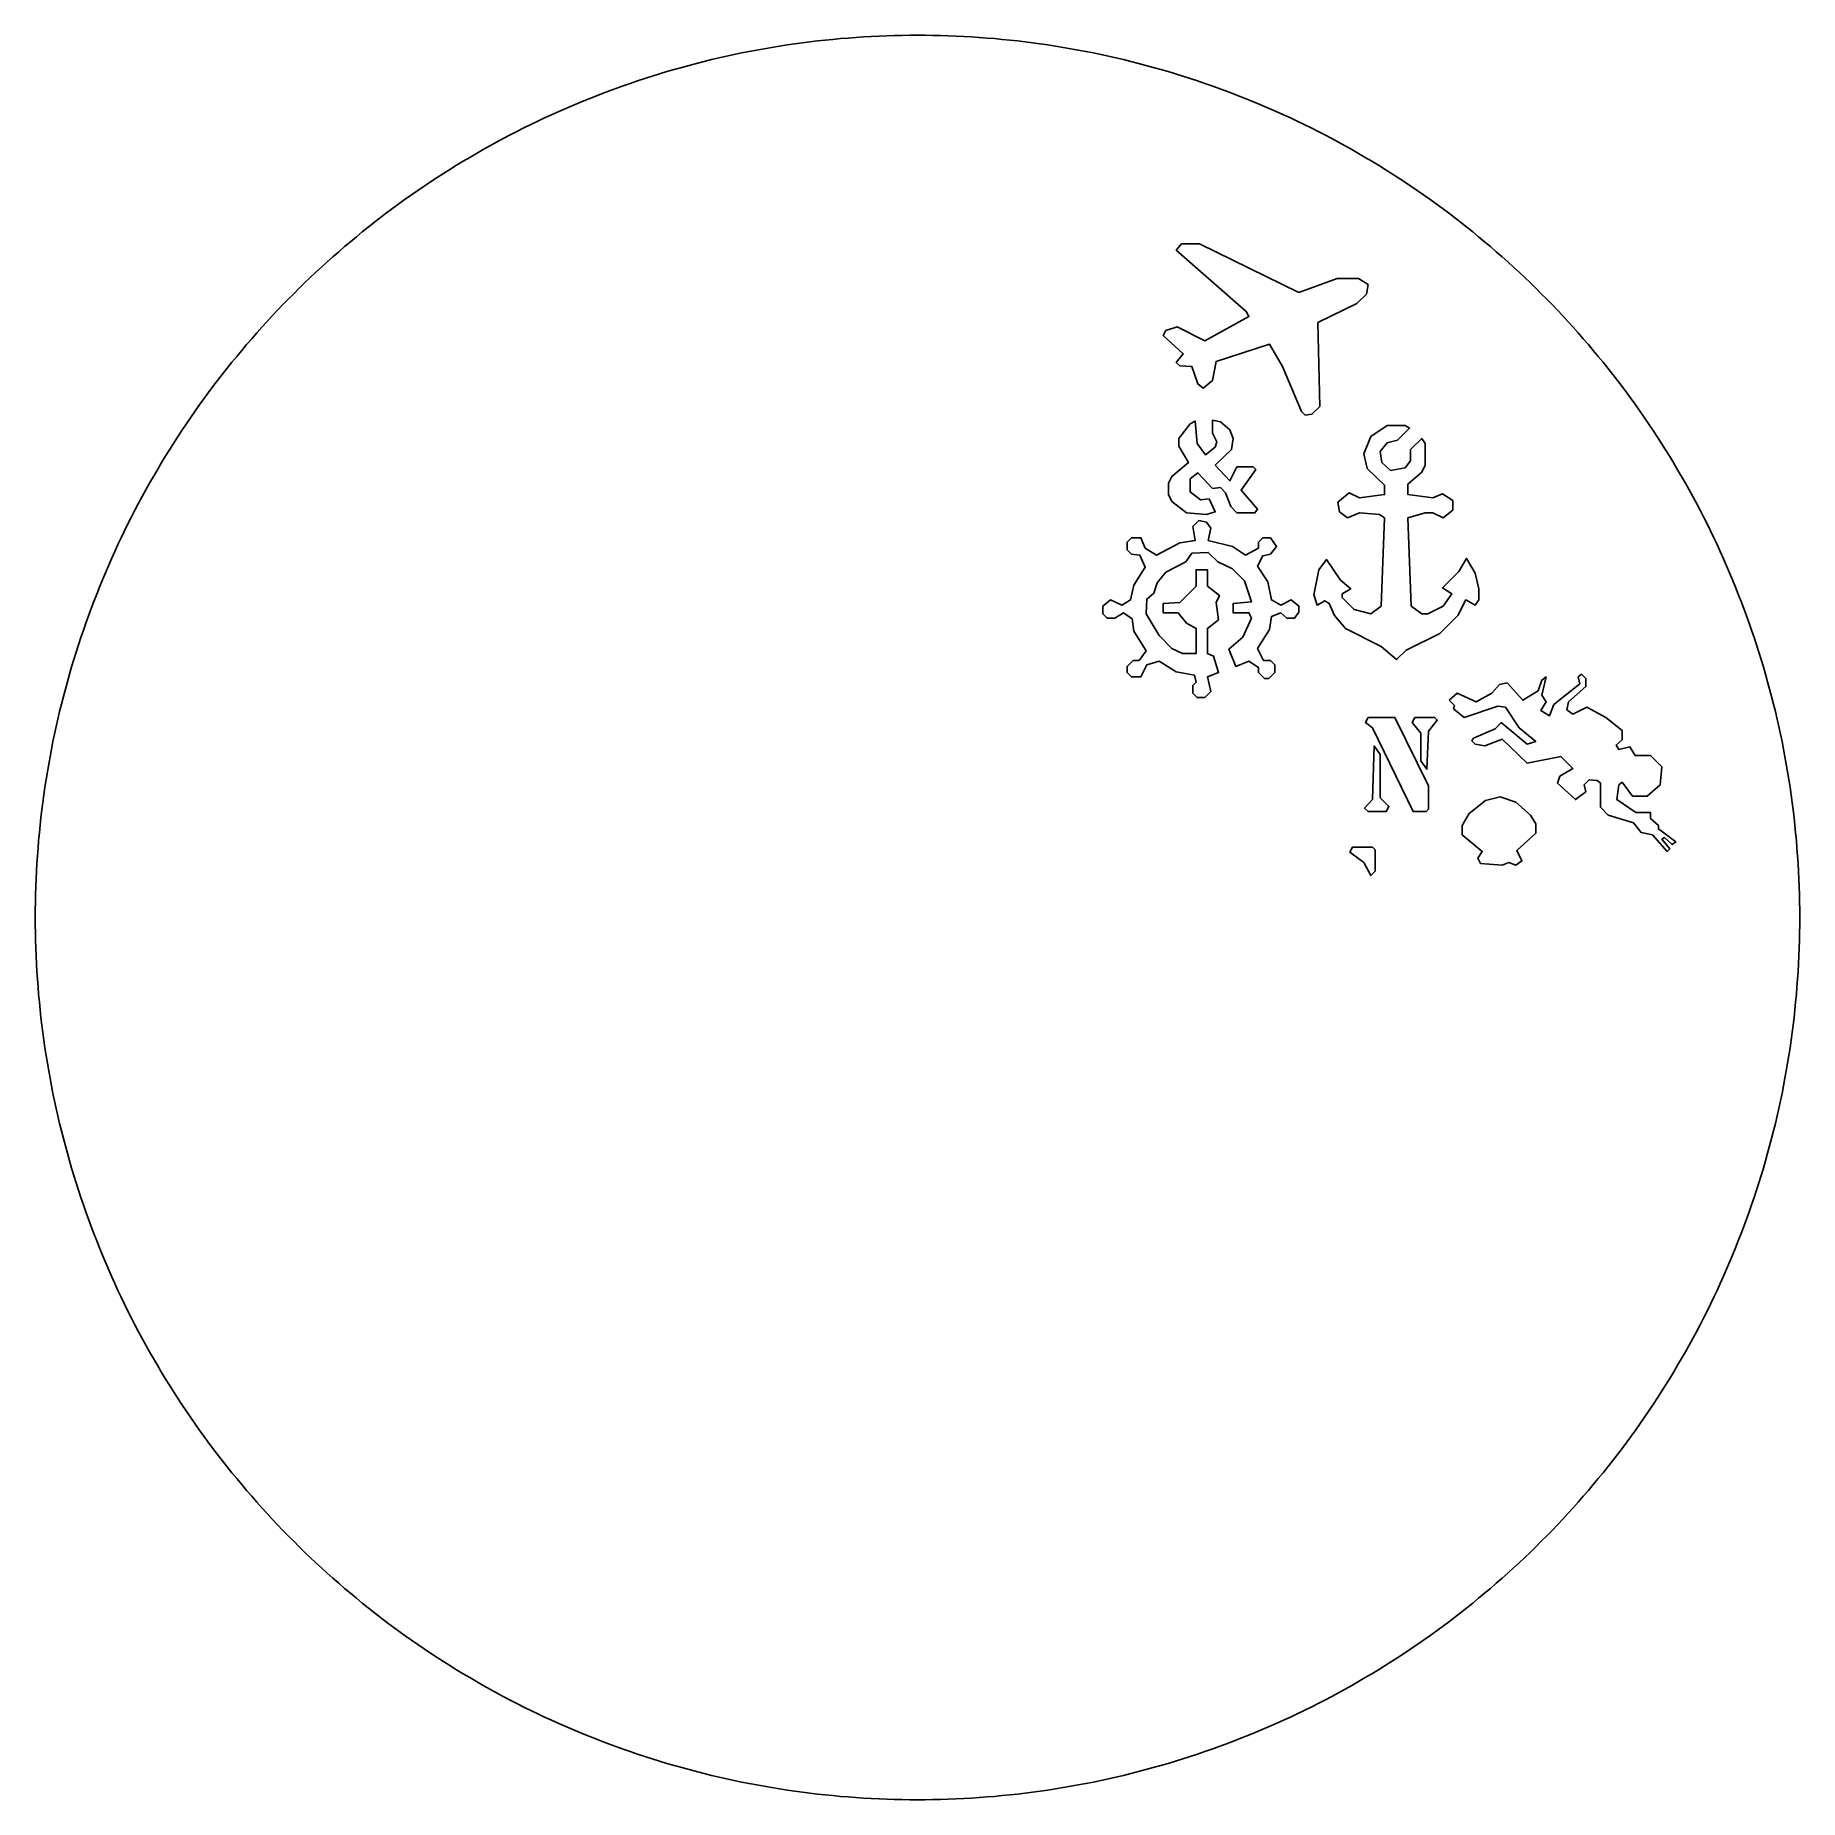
# Model space of a CAD drawing. Header units: millimetres. Extents: x 0 to 305, y 0 to 305.
import ezdxf

# ---------------------------------------------------------------- set-up
doc = ezdxf.new("R2010")
doc.units = ezdxf.units.MM

msp = doc.modelspace()

# ---------------------------------------------------------------- linework, layer by layer
at = {"layer": 'ALIGN'}
msp.add_lwpolyline([(304.8, 152.4), (304.7942, 151.0701), (304.7768, 149.7403), (304.7478, 148.4106), (304.7072, 147.0813), (304.6549, 145.7524), (304.5911, 144.424), (304.5157, 143.0962), (304.4288, 141.7691), (304.3302, 140.4428), (304.2201, 139.1175), (304.0984, 137.7931), (303.9651, 136.4699), (303.8204, 135.1478), (303.664, 133.8271), (303.4962, 132.5078), (303.3169, 131.19), (303.126, 129.8738), (302.9237, 128.5594), (302.7099, 127.2467), (302.4847, 125.936), (302.248, 124.6273), (302, 123.3207), (301.7405, 122.0163), (301.4697, 120.7143), (301.1875, 119.4146), (300.894, 118.1175), (300.5892, 116.8229), (300.2731, 115.5311), (299.9457, 114.2421), (299.6071, 112.956), (299.2573, 111.6729), (298.8963, 110.3929), (298.5241, 109.1161), (298.1408, 107.8426), (297.7465, 106.5724), (297.341, 105.3058), (296.9245, 104.0428), (296.497, 102.7834), (296.0586, 101.5278), (295.6092, 100.2761), (295.1488, 99.0284), (294.6777, 97.7847), (294.1956, 96.5452), (293.7028, 95.31), (293.1992, 94.079), (292.6849, 92.8526), (292.16, 91.6306), (291.6243, 90.4133), (291.0781, 89.2007), (290.5213, 87.993), (289.954, 86.7901), (289.3762, 85.5922), (288.788, 84.3995), (288.1894, 83.2118), (287.5805, 82.0295), (286.9612, 80.8525), (286.3317, 79.681), (285.692, 78.515), (285.0422, 77.3546), (284.3823, 76.2), (283.7123, 75.0512), (283.0323, 73.9082), (282.3424, 72.7712), (281.6425, 71.6403), (280.9329, 70.5155), (280.2134, 69.397), (279.4842, 68.2848), (278.7453, 67.179), (277.9968, 66.0797), (277.2388, 64.987), (276.4712, 63.9009), (275.6942, 62.8215), (274.9078, 61.749), (274.1121, 60.6834), (273.307, 59.6248), (272.4928, 58.5732), (271.6695, 57.5288), (270.837, 56.4916), (269.9956, 55.4617), (269.1452, 54.4392), (268.2859, 53.4241), (267.4177, 52.4166), (266.5409, 51.4167), (265.6553, 50.4245), (264.7611, 49.4401), (263.8583, 48.4634), (262.9471, 47.4948), (262.0274, 46.5341), (261.0994, 45.5814), (260.1631, 44.6369), (259.2186, 43.7006), (258.2659, 42.7726), (257.3052, 41.8529), (256.3366, 40.9417), (255.3599, 40.0389), (254.3755, 39.1447), (253.3833, 38.2591), (252.3834, 37.3823), (251.3759, 36.5141), (250.3608, 35.6548), (249.3383, 34.8044), (248.3084, 33.963), (247.2712, 33.1305), (246.2268, 32.3072), (245.1752, 31.493), (244.1166, 30.6879), (243.051, 29.8922), (241.9785, 29.1058), (240.8991, 28.3288), (239.813, 27.5612), (238.7203, 26.8032), (237.621, 26.0547), (236.5152, 25.3158), (235.403, 24.5866), (234.2845, 23.8671), (233.1597, 23.1575), (232.0288, 22.4576), (230.8918, 21.7677), (229.7488, 21.0877), (228.6, 20.4177), (227.4454, 19.7578), (226.285, 19.108), (225.119, 18.4683), (223.9475, 17.8388), (222.7705, 17.2195), (221.5882, 16.6106), (220.4005, 16.012), (219.2078, 15.4238), (218.0099, 14.846), (216.807, 14.2787), (215.5993, 13.7219), (214.3867, 13.1757), (213.1694, 12.64), (211.9474, 12.1151), (210.721, 11.6008), (209.49, 11.0972), (208.2548, 10.6044), (207.0153, 10.1223), (205.7716, 9.6512), (204.5239, 9.1908), (203.2722, 8.7414), (202.0166, 8.303), (200.7572, 7.8755), (199.4942, 7.459), (198.2276, 7.0535), (196.9574, 6.6592), (195.6839, 6.2759), (194.4071, 5.9037), (193.1271, 5.5427), (191.844, 5.1929), (190.5579, 4.8543), (189.2689, 4.5269), (187.9771, 4.2108), (186.6825, 3.906), (185.3854, 3.6125), (184.0857, 3.3303), (182.7837, 3.0595), (181.4793, 2.8), (180.1727, 2.552), (178.864, 2.3153), (177.5533, 2.0901), (176.2406, 1.8763), (174.9262, 1.674), (173.61, 1.4831), (172.2922, 1.3038), (170.9729, 1.136), (169.6522, 0.9796), (168.3301, 0.8349), (167.0069, 0.7016), (165.6825, 0.5799), (164.3572, 0.4698), (163.0309, 0.3712), (161.7038, 0.2843), (160.376, 0.2089), (159.0476, 0.1451), (157.7187, 0.0928), (156.3894, 0.0522), (155.0597, 0.0232), (153.7299, 0.0058), (152.4, 0), (151.0701, 0.0058), (149.7403, 0.0232), (148.4106, 0.0522), (147.0813, 0.0928), (145.7524, 0.1451), (144.424, 0.2089), (143.0962, 0.2843), (141.7691, 0.3712), (140.4428, 0.4698), (139.1175, 0.5799), (137.7931, 0.7016), (136.4699, 0.8349), (135.1478, 0.9796), (133.8271, 1.136), (132.5078, 1.3038), (131.19, 1.4831), (129.8738, 1.674), (128.5594, 1.8763), (127.2467, 2.0901), (125.936, 2.3153), (124.6273, 2.552), (123.3207, 2.8), (122.0163, 3.0595), (120.7143, 3.3303), (119.4146, 3.6125), (118.1175, 3.906), (116.8229, 4.2108), (115.5311, 4.5269), (114.2421, 4.8543), (112.956, 5.1929), (111.6729, 5.5427), (110.3929, 5.9037), (109.1161, 6.2759), (107.8426, 6.6592), (106.5724, 7.0535), (105.3058, 7.459), (104.0428, 7.8755), (102.7834, 8.303), (101.5278, 8.7414), (100.2761, 9.1908), (99.0284, 9.6512), (97.7847, 10.1223), (96.5452, 10.6044), (95.31, 11.0972), (94.079, 11.6008), (92.8526, 12.1151), (91.6306, 12.64), (90.4133, 13.1757), (89.2007, 13.7219), (87.993, 14.2787), (86.7901, 14.846), (85.5922, 15.4238), (84.3995, 16.012), (83.2118, 16.6106), (82.0295, 17.2195), (80.8525, 17.8388), (79.681, 18.4683), (78.515, 19.108), (77.3546, 19.7578), (76.2, 20.4177), (75.0512, 21.0877), (73.9082, 21.7677), (72.7712, 22.4576), (71.6403, 23.1575), (70.5155, 23.8671), (69.397, 24.5866), (68.2848, 25.3158), (67.179, 26.0547), (66.0797, 26.8032), (64.987, 27.5612), (63.9009, 28.3288), (62.8215, 29.1058), (61.749, 29.8922), (60.6834, 30.6879), (59.6248, 31.493), (58.5732, 32.3072), (57.5288, 33.1305), (56.4916, 33.963), (55.4617, 34.8044), (54.4392, 35.6548), (53.4241, 36.5141), (52.4166, 37.3823), (51.4167, 38.2591), (50.4245, 39.1447), (49.4401, 40.0389), (48.4634, 40.9417), (47.4948, 41.8529), (46.5341, 42.7726), (45.5814, 43.7006), (44.6369, 44.6369), (43.7006, 45.5814), (42.7726, 46.5341), (41.8529, 47.4948), (40.9417, 48.4634), (40.0389, 49.4401), (39.1447, 50.4245), (38.2591, 51.4167), (37.3823, 52.4166), (36.5141, 53.4241), (35.6548, 54.4392), (34.8044, 55.4617), (33.963, 56.4916), (33.1305, 57.5288), (32.3072, 58.5732), (31.493, 59.6248), (30.6879, 60.6834), (29.8922, 61.749), (29.1058, 62.8215), (28.3288, 63.9009), (27.5612, 64.987), (26.8032, 66.0797), (26.0547, 67.179), (25.3158, 68.2848), (24.5866, 69.397), (23.8671, 70.5155), (23.1575, 71.6403), (22.4576, 72.7712), (21.7677, 73.9082), (21.0877, 75.0512), (20.4177, 76.2), (19.7578, 77.3546), (19.108, 78.515), (18.4683, 79.681), (17.8388, 80.8525), (17.2195, 82.0295), (16.6106, 83.2118), (16.012, 84.3995), (15.4238, 85.5922), (14.846, 86.7901), (14.2787, 87.993), (13.7219, 89.2007), (13.1757, 90.4133), (12.64, 91.6306), (12.1151, 92.8526), (11.6008, 94.079), (11.0972, 95.31), (10.6044, 96.5452), (10.1223, 97.7847), (9.6512, 99.0284), (9.1908, 100.2761), (8.7414, 101.5278), (8.303, 102.7834), (7.8755, 104.0428), (7.459, 105.3058), (7.0535, 106.5724), (6.6592, 107.8426), (6.2759, 109.1161), (5.9037, 110.3929), (5.5427, 111.6729), (5.1929, 112.956), (4.8543, 114.2421), (4.5269, 115.5311), (4.2108, 116.8229), (3.906, 118.1175), (3.6125, 119.4146), (3.3303, 120.7143), (3.0595, 122.0163), (2.8, 123.3207), (2.552, 124.6273), (2.3153, 125.936), (2.0901, 127.2467), (1.8763, 128.5594), (1.674, 129.8738), (1.4831, 131.19), (1.3038, 132.5078), (1.136, 133.8271), (0.9796, 135.1478), (0.8349, 136.4699), (0.7016, 137.7931), (0.5799, 139.1175), (0.4698, 140.4428), (0.3712, 141.7691), (0.2843, 143.0962), (0.2089, 144.424), (0.1451, 145.7524), (0.0928, 147.0813), (0.0522, 148.4106), (0.0232, 149.7403), (0.0058, 151.0701), (0, 152.4), (0.0058, 153.7299), (0.0232, 155.0597), (0.0522, 156.3894), (0.0928, 157.7187), (0.1451, 159.0476), (0.2089, 160.376), (0.2843, 161.7038), (0.3712, 163.0309), (0.4698, 164.3572), (0.5799, 165.6825), (0.7016, 167.0069), (0.8349, 168.3301), (0.9796, 169.6522), (1.136, 170.9729), (1.3038, 172.2922), (1.4831, 173.61), (1.674, 174.9262), (1.8763, 176.2406), (2.0901, 177.5533), (2.3153, 178.864), (2.552, 180.1727), (2.8, 181.4793), (3.0595, 182.7837), (3.3303, 184.0857), (3.6125, 185.3854), (3.906, 186.6825), (4.2108, 187.9771), (4.5269, 189.2689), (4.8543, 190.5579), (5.1929, 191.844), (5.5427, 193.1271), (5.9037, 194.4071), (6.2759, 195.6839), (6.6592, 196.9574), (7.0535, 198.2276), (7.459, 199.4942), (7.8755, 200.7572), (8.303, 202.0166), (8.7414, 203.2722), (9.1908, 204.5239), (9.6512, 205.7716), (10.1223, 207.0153), (10.6044, 208.2548), (11.0972, 209.49), (11.6008, 210.721), (12.1151, 211.9474), (12.64, 213.1694), (13.1757, 214.3867), (13.7219, 215.5993), (14.2787, 216.807), (14.846, 218.0099), (15.4238, 219.2078), (16.012, 220.4005), (16.6106, 221.5882), (17.2195, 222.7705), (17.8388, 223.9475), (18.4683, 225.119), (19.108, 226.285), (19.7578, 227.4454), (20.4177, 228.6), (21.0877, 229.7488), (21.7677, 230.8918), (22.4576, 232.0288), (23.1575, 233.1597), (23.8671, 234.2845), (24.5866, 235.403), (25.3158, 236.5152), (26.0547, 237.621), (26.8032, 238.7203), (27.5612, 239.813), (28.3288, 240.8991), (29.1058, 241.9785), (29.8922, 243.051), (30.6879, 244.1166), (31.493, 245.1752), (32.3072, 246.2268), (33.1305, 247.2712), (33.963, 248.3084), (34.8044, 249.3383), (35.6548, 250.3608), (36.5141, 251.3759), (37.3823, 252.3834), (38.2591, 253.3833), (39.1447, 254.3755), (40.0389, 255.3599), (40.9417, 256.3366), (41.8529, 257.3052), (42.7726, 258.2659), (43.7006, 259.2186), (44.6369, 260.1631), (45.5814, 261.0994), (46.5341, 262.0274), (47.4948, 262.9471), (48.4634, 263.8583), (49.4401, 264.7611), (50.4245, 265.6553), (51.4167, 266.5409), (52.4166, 267.4177), (53.4241, 268.2859), (54.4392, 269.1452), (55.4617, 269.9956), (56.4916, 270.837), (57.5288, 271.6695), (58.5732, 272.4928), (59.6248, 273.307), (60.6834, 274.1121), (61.749, 274.9078), (62.8215, 275.6942), (63.9009, 276.4712), (64.987, 277.2388), (66.0797, 277.9968), (67.179, 278.7453), (68.2848, 279.4842), (69.397, 280.2134), (70.5155, 280.9329), (71.6403, 281.6425), (72.7712, 282.3424), (73.9082, 283.0323), (75.0512, 283.7123), (76.2, 284.3823), (77.3546, 285.0422), (78.515, 285.692), (79.681, 286.3317), (80.8525, 286.9612), (82.0295, 287.5805), (83.2118, 288.1894), (84.3995, 288.788), (85.5922, 289.3762), (86.7901, 289.954), (87.993, 290.5213), (89.2007, 291.0781), (90.4133, 291.6243), (91.6306, 292.16), (92.8526, 292.6849), (94.079, 293.1992), (95.31, 293.7028), (96.5452, 294.1956), (97.7847, 294.6777), (99.0284, 295.1488), (100.2761, 295.6092), (101.5278, 296.0586), (102.7834, 296.497), (104.0428, 296.9245), (105.3058, 297.341), (106.5724, 297.7465), (107.8426, 298.1408), (109.1161, 298.5241), (110.3929, 298.8963), (111.6729, 299.2573), (112.956, 299.6071), (114.2421, 299.9457), (115.5311, 300.2731), (116.8229, 300.5892), (118.1175, 300.894), (119.4146, 301.1875), (120.7143, 301.4697), (122.0163, 301.7405), (123.3207, 302), (124.6273, 302.248), (125.936, 302.4847), (127.2467, 302.7099), (128.5594, 302.9237), (129.8738, 303.126), (131.19, 303.3169), (132.5078, 303.4962), (133.8271, 303.664), (135.1478, 303.8204), (136.4699, 303.9651), (137.7931, 304.0984), (139.1175, 304.2201), (140.4428, 304.3302), (141.7691, 304.4288), (143.0962, 304.5157), (144.424, 304.5911), (145.7524, 304.6549), (147.0813, 304.7072), (148.4106, 304.7478), (149.7403, 304.7768), (151.0701, 304.7942), (152.4, 304.8), (153.7299, 304.7942), (155.0597, 304.7768), (156.3894, 304.7478), (157.7187, 304.7072), (159.0476, 304.6549), (160.376, 304.5911), (161.7038, 304.5157), (163.0309, 304.4288), (164.3572, 304.3302), (165.6825, 304.2201), (167.0069, 304.0984), (168.3301, 303.9651), (169.6522, 303.8204), (170.9729, 303.664), (172.2922, 303.4962), (173.61, 303.3169), (174.9262, 303.126), (176.2406, 302.9237), (177.5533, 302.7099), (178.864, 302.4847), (180.1727, 302.248), (181.4793, 302), (182.7837, 301.7405), (184.0857, 301.4697), (185.3854, 301.1875), (186.6825, 300.894), (187.9771, 300.5892), (189.2689, 300.2731), (190.5579, 299.9457), (191.844, 299.6071), (193.1271, 299.2573), (194.4071, 298.8963), (195.6839, 298.5241), (196.9574, 298.1408), (198.2276, 297.7465), (199.4942, 297.341), (200.7572, 296.9245), (202.0166, 296.497), (203.2722, 296.0586), (204.5239, 295.6092), (205.7716, 295.1488), (207.0153, 294.6777), (208.2548, 294.1956), (209.49, 293.7028), (210.721, 293.1992), (211.9474, 292.6849), (213.1694, 292.16), (214.3867, 291.6243), (215.5993, 291.0781), (216.807, 290.5213), (218.0099, 289.954), (219.2078, 289.3762), (220.4005, 288.788), (221.5882, 288.1894), (222.7705, 287.5805), (223.9475, 286.9612), (225.119, 286.3317), (226.285, 285.692), (227.4454, 285.0422), (228.6, 284.3823), (229.7488, 283.7123), (230.8918, 283.0323), (232.0288, 282.3424), (233.1597, 281.6425), (234.2845, 280.9329), (235.403, 280.2134), (236.5152, 279.4842), (237.621, 278.7453), (238.7203, 277.9968), (239.813, 277.2388), (240.8991, 276.4712), (241.9785, 275.6942), (243.051, 274.9078), (244.1166, 274.1121), (245.1752, 273.307), (246.2268, 272.4928), (247.2712, 271.6695), (248.3084, 270.837), (249.3383, 269.9956), (250.3608, 269.1452), (251.3759, 268.2859), (252.3834, 267.4177), (253.3833, 266.5409), (254.3755, 265.6553), (255.3599, 264.7611), (256.3366, 263.8583), (257.3052, 262.9471), (258.2659, 262.0274), (259.2186, 261.0994), (260.1631, 260.1631), (261.0994, 259.2186), (262.0274, 258.2659), (262.9471, 257.3052), (263.8583, 256.3366), (264.7611, 255.3599), (265.6553, 254.3755), (266.5409, 253.3833), (267.4177, 252.3834), (268.2859, 251.3759), (269.1452, 250.3608), (269.9956, 249.3383), (270.837, 248.3084), (271.6695, 247.2712), (272.4928, 246.2268), (273.307, 245.1752), (274.1121, 244.1166), (274.9078, 243.051), (275.6942, 241.9785), (276.4712, 240.8991), (277.2388, 239.813), (277.9968, 238.7203), (278.7453, 237.621), (279.4842, 236.5152), (280.2134, 235.403), (280.9329, 234.2845), (281.6425, 233.1597), (282.3424, 232.0288), (283.0323, 230.8918), (283.7123, 229.7488), (284.3823, 228.6), (285.0422, 227.4454), (285.692, 226.285), (286.3317, 225.119), (286.9612, 223.9475), (287.5805, 222.7705), (288.1894, 221.5882), (288.788, 220.4005), (289.3762, 219.2078), (289.954, 218.0099), (290.5213, 216.807), (291.0781, 215.5993), (291.6243, 214.3867), (292.16, 213.1694), (292.6849, 211.9474), (293.1992, 210.721), (293.7028, 209.49), (294.1956, 208.2548), (294.6777, 207.0153), (295.1488, 205.7716), (295.6092, 204.5239), (296.0586, 203.2722), (296.497, 202.0166), (296.9245, 200.7572), (297.341, 199.4942), (297.7465, 198.2276), (298.1408, 196.9574), (298.5241, 195.6839), (298.8963, 194.4071), (299.2573, 193.1271), (299.6071, 191.844), (299.9457, 190.5579), (300.2731, 189.2689), (300.5892, 187.9771), (300.894, 186.6825), (301.1875, 185.3854), (301.4697, 184.0857), (301.7405, 182.7837), (302, 181.4793), (302.248, 180.1727), (302.4847, 178.864), (302.7099, 177.5533), (302.9237, 176.2406), (303.126, 174.9262), (303.3169, 173.61), (303.4962, 172.2922), (303.664, 170.9729), (303.8204, 169.6522), (303.9651, 168.3301), (304.0984, 167.0069), (304.2201, 165.6825), (304.3302, 164.3572), (304.4288, 163.0309), (304.5157, 161.7038), (304.5911, 160.376), (304.6549, 159.0476), (304.7072, 157.7187), (304.7478, 156.3894), (304.7768, 155.0597), (304.7942, 153.7299)], close=True, dxfattribs=at)
at = {"layer": 'CUT_INNER'}
for points in [[(198.0006, 268.7524), (197.105, 267.7075), (209.1955, 257.1097), (209.6433, 256.2141), (202.0308, 252.0347), (197.2543, 254.4229), (195.3138, 253.8259), (194.866, 252.9303), (198.2991, 249.7957), (197.105, 248.303), (197.7021, 247.706), (199.7918, 247.5567), (200.8366, 244.5714), (201.7322, 243.8251), (203.3741, 245.1685), (203.9712, 248.4523), (213.2257, 251.4376), (215.4646, 247.5567), (218.7485, 239.7949), (219.3455, 239.1978), (220.5397, 239.3471), (221.8831, 240.6905), (221.5845, 255.1692), (228.3015, 258.4531), (229.9434, 260.095), (230.2419, 261.7369), (228.6, 262.7818), (224.8684, 262.7818), (218.3007, 260.3935), (201.1352, 268.7524)], [(199.4932, 237.7052), (197.5528, 235.1677), (197.5528, 233.8243), (199.1947, 230.9882), (196.3587, 228.6), (195.7616, 227.4059), (195.7616, 225.4654), (196.3587, 224.2713), (198.8962, 222.3309), (202.3293, 222.0323), (203.8219, 222.4801), (202.7771, 224.7191), (201.2844, 224.5698), (199.4932, 225.9132), (199.4932, 228.1522), (200.8366, 229.1971), (203.3741, 226.5103), (204.7175, 226.6595), (205.6131, 225.764), (206.5087, 223.3757), (207.5536, 222.3309), (210.6881, 222.3309), (211.1359, 222.9279), (208.2999, 226.2118), (210.8374, 229.7941), (210.3896, 230.2419), (207.5536, 230.2419), (206.3595, 227.8537), (203.8219, 230.5405), (206.658, 233.2272), (206.9565, 235.1677), (206.3595, 236.6603), (204.7175, 238.0037), (203.3741, 238.3023), (203.3741, 236.0633), (204.1205, 234.5706), (203.8219, 233.675), (202.18, 232.3316), (200.6874, 234.2721), (200.3888, 238.153)], [(233.5258, 237.4067), (230.6897, 235.4662), (229.4956, 232.4809), (230.0927, 229.9434), (233.078, 227.1073), (233.078, 225.4654), (228.7493, 224.8684), (226.9581, 225.764), (225.0176, 224.122), (225.3162, 222.4801), (226.6595, 221.4353), (228.7493, 222.3309), (232.1824, 222.0323), (233.078, 221.4353), (232.4809, 206.2102), (230.6897, 204.8668), (227.8537, 205.6131), (225.764, 207.7028), (225.764, 208.2999), (227.2566, 209.1955), (225.4654, 210.6881), (223.0772, 214.2705), (221.7338, 212.4793), (220.8382, 208.1506), (221.4353, 206.3595), (222.7786, 207.1058), (223.525, 206.658), (224.4206, 204.5683), (226.361, 202.3293), (232.4809, 199.1947), (235.1677, 196.9557), (236.8096, 198.5976), (242.631, 201.4337), (245.7655, 204.5683), (247.1089, 207.255), (248.7508, 206.3595), (249.3479, 207.255), (249.3479, 209.1955), (248.7508, 211.8823), (247.2582, 214.4198), (245.9148, 212.1808), (243.0787, 209.3448), (244.7207, 208.2999), (243.228, 206.2102), (240.5412, 204.8668), (239.4964, 204.8668), (237.7052, 206.2102), (237.1081, 221.4353), (240.0934, 222.3309), (241.4368, 222.3309), (243.228, 221.4353), (244.8699, 222.7786), (244.8699, 224.4206), (243.0787, 225.6147), (241.4368, 224.8684), (237.1081, 225.4654), (237.1081, 227.2566), (239.4964, 229.3463), (240.0934, 230.5405), (240.0934, 234.2721), (239.4964, 235.1677), (237.5559, 233.2272), (237.5559, 231.2868), (236.6603, 230.0927), (234.1228, 229.6449), (232.6302, 230.9882), (232.3316, 232.9287), (233.5258, 234.4214), (235.3169, 234.8691), (237.4067, 236.9589), (236.6603, 237.4067)], [(200.9859, 220.9875), (199.941, 219.9426), (200.3888, 217.5544), (197.7021, 217.1066), (193.6719, 215.0168), (191.7314, 216.211), (190.9851, 218.0022), (189.3432, 218.0022), (188.5969, 217.2558), (188.5969, 215.9124), (189.3432, 215.1661), (190.8358, 215.0168), (191.7314, 212.9271), (189.791, 209.7926), (189.1939, 207.255), (187.7013, 206.3595), (185.7608, 207.255), (184.4174, 206.2102), (184.4174, 204.8668), (185.1638, 204.1205), (186.5071, 204.1205), (187.9998, 205.0161), (189.4925, 203.9712), (189.791, 201.8815), (191.8807, 198.4484), (190.6866, 196.8065), (189.6417, 196.8065), (188.5969, 195.7616), (188.5969, 194.7167), (189.3432, 193.9704), (190.9851, 193.9704), (192.03, 196.0601), (194.1197, 196.6572), (197.105, 194.866), (200.2396, 194.269), (200.5381, 193.0748), (199.941, 192.4778), (199.941, 191.1344), (200.6874, 190.3881), (202.0308, 190.3881), (203.0756, 191.4329), (202.4786, 193.9704), (204.419, 194.7167), (203.5234, 197.5528), (202.4786, 198.0006), (202.4786, 202.3293), (204.419, 203.8219), (203.9712, 206.8072), (204.5683, 208.0014), (202.4786, 209.6433), (202.4786, 212.4793), (200.5381, 212.4793), (200.5381, 209.6433), (197.7021, 206.8072), (194.866, 206.658), (194.866, 205.0161), (197.4035, 205.0161), (198.8962, 203.2249), (200.5381, 202.3293), (200.5381, 198.0006), (198.1499, 198.0006), (196.3587, 198.8962), (194.1197, 201.1352), (191.8807, 204.8668), (192.03, 207.4043), (193.2241, 208.4492), (193.8212, 210.2404), (195.3138, 212.0315), (198.7469, 213.8227), (199.7918, 215.3154), (202.6278, 215.4646), (204.2697, 213.8227), (206.8072, 212.6286), (208.897, 210.5389), (210.0911, 206.9565), (206.9565, 206.658), (206.9565, 205.0161), (209.6433, 205.0161), (210.0911, 204.1205), (208.5984, 200.8366), (206.2102, 198.7469), (207.4043, 195.7616), (209.6433, 196.6572), (211.2852, 195.6123), (211.2852, 194.7167), (212.3301, 193.6719), (213.0764, 193.6719), (214.1213, 194.7167), (214.1213, 196.0601), (213.3749, 196.8065), (212.1808, 196.8065), (211.1359, 198.8962), (213.2257, 202.18), (213.5242, 204.419), (215.1661, 205.0161), (216.211, 204.1205), (217.5544, 204.1205), (218.3007, 205.1653), (218.3007, 206.2102), (216.9573, 207.255), (215.1661, 206.3595), (213.5242, 207.255), (212.9271, 210.3896), (211.1359, 213.0764), (212.0315, 214.8676), (213.3749, 215.1661), (214.4198, 216.5095), (213.3749, 218.0022), (212.0315, 218.0022), (211.2852, 217.2558), (211.2852, 216.211), (209.0462, 215.0168), (206.8072, 216.5095), (202.6278, 217.5544), (203.0756, 219.6441), (202.3293, 220.6889)], [(244.2729, 189.9403), (245.1685, 189.0447), (245.0192, 188.4476), (246.8104, 186.9549), (252.6317, 188.8954), (253.9751, 188.7461), (256.3634, 185.1638), (259.1994, 182.7755), (257.7068, 182.3277), (253.2288, 186.0594), (252.1839, 185.0145), (248.4523, 183.3726), (248.1538, 182.9248), (248.7508, 182.3277), (250.3928, 182.0292), (253.3781, 183.2233), (257.7068, 179.0439), (263.5281, 180.238), (265.6178, 178.1483), (263.3788, 176.8049), (262.931, 175.6108), (266.0656, 172.7747), (267.8568, 174.1181), (267.5583, 175.3122), (268.4539, 176.2078), (269.7973, 176.0586), (270.3943, 175.6108), (270.3943, 171.4313), (271.7377, 170.088), (276.0664, 168.7446), (277.4098, 167.1026), (279.3502, 166.6548), (281.8878, 163.8188), (282.3356, 164.2666), (280.9922, 165.9085), (281.44, 166.2071), (282.7833, 165.0129), (283.3804, 165.4607), (280.3951, 167.6997), (280.3951, 168.2968), (279.0517, 169.4909), (279.0517, 170.5357), (276.5142, 170.5357), (273.2304, 172.7747), (273.5289, 175.3122), (274.126, 175.76), (275.9171, 173.3718), (278.4547, 173.3718), (280.6936, 175.3122), (280.9922, 178.4468), (279.0517, 180.3873), (276.3649, 180.3873), (275.4693, 181.8799), (273.5289, 181.4321), (273.0811, 182.1785), (274.126, 183.074), (274.126, 184.716), (271.2899, 186.9549), (268.0061, 188.7461), (265.6178, 187.552), (264.573, 188.2983), (264.8715, 189.6417), (267.8568, 192.3285), (267.8568, 193.6719), (267.1105, 194.4182), (266.5134, 193.9704), (266.8119, 192.7763), (262.334, 189.1939), (261.5877, 187.2535), (260.095, 188.1491), (260.9906, 189.6417), (260.2443, 190.8358), (260.9906, 193.9704), (260.2443, 193.3734), (259.6472, 191.5822), (256.9604, 189.9403), (254.2737, 192.9256), (252.9303, 192.627), (251.5869, 191.1344), (248.9001, 189.6417), (245.6163, 191.1344)], [(230.2419, 186.9549), (229.7941, 186.0594), (230.9882, 185.1638), (238.0037, 170.685), (240.2427, 170.685), (240.6905, 171.1328), (240.6905, 175.163), (234.8691, 186.9549)], [(238.3023, 186.9549), (237.8545, 186.0594), (239.3471, 184.2682), (239.3471, 179.4917), (240.392, 177.999), (240.6905, 184.5667), (242.1832, 186.5071), (241.7354, 186.9549)], [(231.2868, 182.0292), (230.9882, 172.7747), (229.6449, 171.2821), (230.2419, 170.685), (233.3765, 170.685), (233.8243, 171.5806), (232.3316, 173.0733), (232.3316, 180.5365)], [(250.542, 172.6255), (247.706, 170.3865), (246.5119, 168.2968), (246.5119, 166.6548), (249.945, 163.8188), (249.1986, 162.6247), (249.6464, 161.7291), (253.3781, 161.4306), (254.5722, 161.8784), (255.7663, 161.4306), (256.8112, 162.1769), (255.9156, 163.9681), (259.1994, 166.9534), (259.1994, 168.5953), (258.3038, 170.088), (255.7663, 172.3269), (253.0795, 173.2225)], [(227.5551, 164.5651), (227.1073, 163.6695), (229.4956, 161.8784), (230.6897, 159.6394), (231.436, 160.3857), (231.436, 164.1173), (230.9882, 164.5651)]]:
    msp.add_lwpolyline(points, close=True, dxfattribs=at)

doc.saveas('drawing.dxf')
